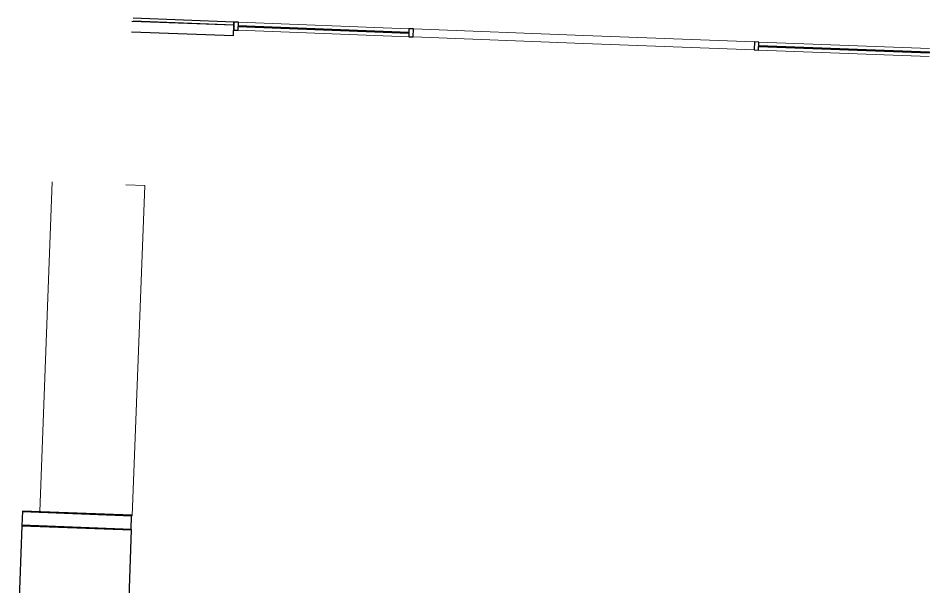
# Model space of a CAD drawing. Header units: millimetres. Extents: x 53282 to 74428, y -557 to 19362.
# Drawn here: x 53667 to 61548, y 14433 to 19362 of the extents above; entities that cross this region are included whole.
import ezdxf

# ---------------------------------------------------------------- set-up
doc = ezdxf.new("R2010")
doc.units = ezdxf.units.MM
doc.header["$MEASUREMENT"] = 0
for name, color, linetype, lineweight in [('A-GLAZ-CURT', 52, 'Continuous', 13), ('A-GLAZ-CWMG', 51, 'Continuous', 13), ('I-WALL', 2, 'Continuous', 13), ('Q-CASE', 33, 'Continuous', 13)]:
    doc.layers.add(name, color=color, linetype=linetype, lineweight=lineweight)

# ---------------------------------------------------------------- blocks, each defined once
blk = doc.blocks.new('System Panel - Glazed 6mm_Centre-9906520-GA PLAN - LEVEL 11')
at = {"layer": 'A-GLAZ-CURT', "lineweight": 30}
for p, q in [((740.5, 3), (-740.5, 3)), ((-740.5, 3), (-740.5, -3)), ((740.5, -3), (740.5, 3)), ((-740.5, -3), (740.5, -3))]:
    blk.add_line(p, q, dxfattribs=at)
blk = doc.blocks.new('Rectangular Mullion - JEB_15 x 70mm-9906518-GA PLAN - LEVEL 11')
at = {"layer": 'A-GLAZ-CWMG'}
for p, q in [((-21746.8, 18988.5), (-23227.8, 18988.5)), ((-21746.8, 18918.5), (-23227.8, 18918.5))]:
    blk.add_line(p, q, dxfattribs=at)
blk = doc.blocks.new('Rectangular Mullion - JEB_15 x 70mm-9906517-GA PLAN - LEVEL 11')
at = {"layer": 'A-GLAZ-CWMG'}
for p, q in [((-23227.8, 18988.5), (-24708.8, 18988.5)), ((-23227.8, 18918.5), (-24708.8, 18918.5))]:
    blk.add_line(p, q, dxfattribs=at)
blk = doc.blocks.new('Rectangular Mullion - JEB_38 x 70mm-9906348-GA PLAN - LEVEL 11')
at = {"layer": 'A-GLAZ-CWMG', "lineweight": 30}
for p, q in [((-19, 35), (19, 35)), ((-19, -35), (-19, 35)), ((19, 35), (19, -35)), ((19, -35), (-19, -35))]:
    blk.add_line(p, q, dxfattribs=at)
blk = doc.blocks.new('System Panel - Glazed 6mm_Centre-V321-GA PLAN - LEVEL 11')
at = {"layer": 'A-GLAZ-CURT', "lineweight": 30}
for p, q in [((740.5, 3), (-740.5, 3)), ((-740.5, 3), (-740.5, -3)), ((740.5, -3), (740.5, 3)), ((-740.5, -3), (740.5, -3))]:
    blk.add_line(p, q, dxfattribs=at)
blk = doc.blocks.new('Rectangular Mullion - JEB_15 x 70mm-V326-GA PLAN - LEVEL 11')
at = {"layer": 'A-GLAZ-CWMG'}
for p, q in [((-21746.8, 18988.5), (-23227.8, 18988.5)), ((-21746.8, 18918.5), (-23227.8, 18918.5))]:
    blk.add_line(p, q, dxfattribs=at)
blk = doc.blocks.new('Rectangular Mullion - JEB_15 x 70mm-V325-GA PLAN - LEVEL 11')
at = {"layer": 'A-GLAZ-CWMG'}
for p, q in [((-23227.8, 18988.5), (-24708.8, 18988.5)), ((-23227.8, 18918.5), (-24708.8, 18918.5))]:
    blk.add_line(p, q, dxfattribs=at)
blk = doc.blocks.new('Rectangular Mullion - JEB_38 x 70mm-V329-GA PLAN - LEVEL 11')
at = {"layer": 'A-GLAZ-CWMG', "lineweight": 30}
for p, q in [((-19, 35), (19, 35)), ((-19, -35), (-19, 35)), ((19, 35), (19, -35)), ((19, -35), (-19, -35))]:
    blk.add_line(p, q, dxfattribs=at)
blk = doc.blocks.new('Rectangular Mullion - JEB_15 x 70mm-9906513-GA PLAN - LEVEL 11')
at = {"layer": 'A-GLAZ-CWMG'}
for p, q in [((-24746.8, 18988.5), (-26227.8, 18988.5)), ((-24746.8, 18918.5), (-26227.8, 18918.5))]:
    blk.add_line(p, q, dxfattribs=at)
blk = doc.blocks.new('Rectangular Mullion - JEB_38 x 70mm-9904427-GA PLAN - LEVEL 11')
at = {"layer": 'A-GLAZ-CWMG', "lineweight": 30}
for p, q in [((0, 35), (-38, 35)), ((-38, 35), (-38, -35)), ((0, -35), (0, 35)), ((-38, -35), (0, -35))]:
    blk.add_line(p, q, dxfattribs=at)
blk = doc.blocks.new('Rectangular Mullion - JEB_15 x 70mm-V322-GA PLAN - LEVEL 11')
at = {"layer": 'A-GLAZ-CWMG'}
for p, q in [((-24746.8, 18988.5), (-26227.8, 18988.5)), ((-24746.8, 18918.5), (-26227.8, 18918.5))]:
    blk.add_line(p, q, dxfattribs=at)
blk = doc.blocks.new('Rectangular Mullion - JEB_38 x 70mm-V328-GA PLAN - LEVEL 11')
at = {"layer": 'A-GLAZ-CWMG', "lineweight": 30}
for p, q in [((0, 35), (-38, 35)), ((-38, 35), (-38, -35)), ((0, -35), (0, 35)), ((-38, -35), (0, -35))]:
    blk.add_line(p, q, dxfattribs=at)

msp = doc.modelspace()

# ---------------------------------------------------------------- linework, layer by layer
at = {"layer": 'I-WALL', "lineweight": 30}
for p, q in [((55537.7, 19301), (54653.6, 19334.7)), ((54663.7, 19338.3), (55537.8, 19305)), ((55538.8, 19328.9), (54664.6, 19362.3)), ((55537.8, 19305), (55538.8, 19328.9)), ((54650.2, 19244.7), (55534.3, 19211)), ((55534.3, 19211), (55537.7, 19301)), ((53703.7, 15090.1), (53698.8, 14962.2)), ((53703.5, 15085.1), (54653.3, 15048.9)), ((54653.5, 15053.9), (53703.7, 15090.1)), ((54653.3, 15048.9), (54653.5, 15053.9)), ((54646.3, 14931.1), (54650.8, 15049)), ((53698.8, 14962.2), (54648.6, 14926)), ((54648.8, 14931), (53699, 14967.2)), ((54648.6, 14926), (54648.8, 14931))]:
    msp.add_line(p, q, dxfattribs=at)
at = {"layer": 'Q-CASE', "color": 40}
for p, q in [((53962.5, 17942.7), (53853.6, 15084.4)), ((54765, 17912.1), (54599.6, 17918.4)), ((54655.8, 15048.8), (54765, 17912.1)), ((54653.3, 15048.9), (54655.8, 15048.8))]:
    msp.add_line(p, q, dxfattribs=at)
at = {"layer": 'Q-CASE', "color": 40, "lineweight": 30}
for p, q in [((53698.8, 14962.2), (53666.8, 14123.8)), ((54651.1, 14925.9), (53698.8, 14962.2)), ((54619.1, 14087.5), (54651.1, 14925.9))]:
    msp.add_line(p, q, dxfattribs=at)

# ---------------------------------------------------------------- block references
at = {"layer": 'A-GLAZ-CURT', "rotation": 357.816525054261}
for name, p in [('System Panel - Glazed 6mm_Centre-9906520-GA PLAN - LEVEL 11', (56315.4, 19264.3)), ('System Panel - Glazed 6mm_Centre-V321-GA PLAN - LEVEL 11', (56315.4, 19264.3)), ('System Panel - Glazed 6mm_Centre-9906520-GA PLAN - LEVEL 11', (60831.1, 19092.1)), ('System Panel - Glazed 6mm_Centre-V321-GA PLAN - LEVEL 11', (60831.1, 19092.1))]:
    msp.add_blockref(name, p, dxfattribs=at)
at = {"layer": 'A-GLAZ-CWMG'}
for name, p, rotation in [('Rectangular Mullion - JEB_38 x 70mm-9904427-GA PLAN - LEVEL 11', (55537.4, 19294), 177.8165250542611), ('Rectangular Mullion - JEB_38 x 70mm-V328-GA PLAN - LEVEL 11', (55537.4, 19294), 177.8165250542611), ('Rectangular Mullion - JEB_15 x 70mm-9906513-GA PLAN - LEVEL 11', (81062, -646.5), 357.816525054261), ('Rectangular Mullion - JEB_15 x 70mm-V322-GA PLAN - LEVEL 11', (81062, -646.5), 357.816525054261), ('Rectangular Mullion - JEB_15 x 70mm-9906517-GA PLAN - LEVEL 11', (81062, -646.5), 357.816525054261), ('Rectangular Mullion - JEB_15 x 70mm-V325-GA PLAN - LEVEL 11', (81062, -646.5), 357.816525054261), ('Rectangular Mullion - JEB_15 x 70mm-9906518-GA PLAN - LEVEL 11', (81062, -646.5), 357.816525054261), ('Rectangular Mullion - JEB_15 x 70mm-V326-GA PLAN - LEVEL 11', (81062, -646.5), 357.816525054261), ('Rectangular Mullion - JEB_15 x 70mm-9906517-GA PLAN - LEVEL 11', (84059.9, -760.8), 357.816525054261), ('Rectangular Mullion - JEB_15 x 70mm-V325-GA PLAN - LEVEL 11', (84059.9, -760.8), 357.816525054261)]:
    msp.add_blockref(name, p, dxfattribs=dict(at, rotation=rotation))
at = {"layer": 'A-GLAZ-CWMG', "extrusion": (0, 0, -1), "rotation": 182.183474945739}
for name, p in [('Rectangular Mullion - JEB_38 x 70mm-9906348-GA PLAN - LEVEL 11', (-57074.3, 19235.4)), ('Rectangular Mullion - JEB_38 x 70mm-V329-GA PLAN - LEVEL 11', (-57074.3, 19235.4)), ('Rectangular Mullion - JEB_38 x 70mm-9906348-GA PLAN - LEVEL 11', (-60072.1, 19121.1)), ('Rectangular Mullion - JEB_38 x 70mm-V329-GA PLAN - LEVEL 11', (-60072.1, 19121.1))]:
    msp.add_blockref(name, p, dxfattribs=at)

doc.saveas('drawing.dxf')
